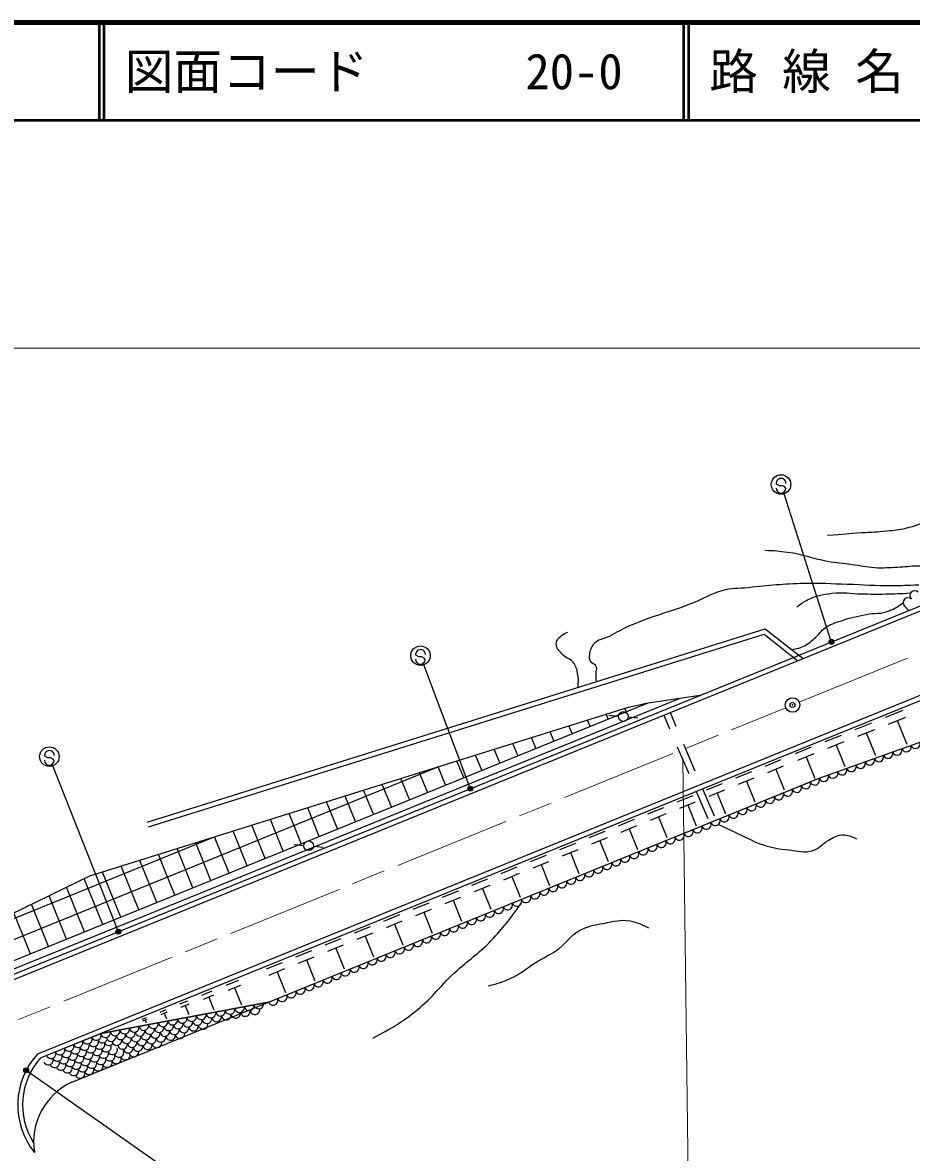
# Model space of a CAD drawing. Units: millimetres, scale not verified. Extents: x 40000 to 680000, y 20000 to 380000.
# Drawn here: x 109898 to 201138, y 264095 to 380000 of the extents above; entities that cross this region are included whole.
import ezdxf
from ezdxf.enums import TextEntityAlignment as Align

# ---------------------------------------------------------------- set-up
doc = ezdxf.new("R2010")
doc.units = ezdxf.units.MM
doc.header["$LTSCALE"] = 1000
doc.header["$PDMODE"] = 32
doc.header["$PDSIZE"] = 500
doc.linetypes.add('CHAIN', pattern=[18.5, 12, -1.5, 3.5, -1.5])
for name, color, linetype, lineweight in [('M-BGD', 7, 'Continuous', 25), ('M-BMK', 2, 'CHAIN', 13), ('M-BMK-SRVR', 3, 'Continuous', 25), ('M-STR-HTXT', 7, 'Continuous', 13), ('M-STR-STRC', 7, 'Continuous', 25), ('M-TTL', 2, 'Continuous', 140), ('M-TTL-LINE', 7, 'Continuous', 50)]:
    doc.layers.add(name, color=color, linetype=linetype, lineweight=lineweight)
doc.layers.add('M-TTL-TXT', color=7, linetype='Continuous')
doc.styles.add('ＭＳ ゴシック', font='')
doc.styles.get('ＭＳ ゴシック').set_extended_font_data('MS Gothic')

msp = doc.modelspace()

# ---------------------------------------------------------------- linework, layer by layer
at = {"layer": 'M-BGD'}
for p, q in [((187243, 314164), (218039, 326674)), ((187431, 313701), (218220, 326208)), ((200444, 320127), (200883, 319705)), ((190442, 306289), (221116, 318749)), ((122691, 297963), (186111, 317813)), ((186111, 317813), (190013, 314749)), ((190630, 305826), (219817, 317682)), ((122840, 297486), (186009, 317257)), ((186009, 317257), (189479, 314532)), ((94766, 276598), (187243, 314164)), ((94935, 276127), (187431, 313701)), ((94597, 277069), (177395, 310703)), ((174110, 310232), (179447, 310997)), ((94296, 277810), (174110, 310232)), ((116796, 292451), (172106, 309762)), ((171856, 309316), (171723, 309642)), ((172106, 309762), (174110, 310232)), ((173709, 310069), (173683, 310132)), ((198494, 308750), (200279, 309475)), ((168150, 307811), (167893, 308443)), ((170003, 308564), (169808, 309043)), ((170068, 308938), (171064, 308854)), ((172060, 308769), (173057, 308684)), ((175730, 308935), (176318, 307555)), ((176374, 309209), (176962, 307829)), ((198784, 308036), (200569, 308761)), ((199677, 308399), (200663, 305970)), ((164444, 306306), (164062, 307244)), ((166297, 307058), (165978, 307844)), ((195366, 307479), (197087, 308179)), ((195645, 306791), (197367, 307490)), ((111450, 274200), (190442, 306289)), ((160738, 304800), (160232, 306045)), ((162591, 305553), (162147, 306645)), ((177745, 305989), (178920, 303228)), ((191671, 302471), (204631, 307131)), ((192300, 306234), (193959, 306908)), ((192570, 305570), (194229, 306244)), ((196506, 307140), (197451, 304815)), ((111743, 273780), (190630, 305826)), ((157032, 303295), (156402, 304847)), ((158885, 304047), (158317, 305446)), ((177101, 305714), (178276, 302954)), ((189224, 305014), (190883, 305688)), ((189494, 304350), (191153, 305024)), ((193399, 305907), (194303, 303683)), ((155179, 302542), (154486, 304247)), ((186133, 303729), (187754, 304387)), ((186396, 303080), (188018, 303739)), ((190323, 304687), (191227, 302462)), ((93543, 279663), (152641, 303670)), ((135156, 279513), (191947, 302583)), ((151473, 301037), (150656, 303048)), ((153326, 301789), (152573, 303642)), ((183122, 302506), (184743, 303164)), ((183385, 301857), (185007, 302516)), ((187207, 303410), (188073, 301279)), ((114887, 271279), (191671, 302471)), ((147767, 299531), (146826, 301850)), ((149620, 300284), (148741, 302449)), ((179703, 301388), (180878, 298628)), ((180111, 301282), (181732, 301941)), ((184196, 302186), (185061, 300056)), ((144061, 298026), (142995, 300651)), ((145914, 298778), (144910, 301250)), ((177100, 300059), (178721, 300718)), ((179059, 301114), (180234, 298353)), ((180374, 300634), (181995, 301293)), ((181185, 300963), (182050, 298832)), ((140356, 296520), (139165, 299452)), ((142208, 297273), (141080, 300051)), ((174089, 298836), (175710, 299495)), ((177363, 299411), (178984, 300069)), ((178174, 299740), (179039, 297609)), ((136650, 295015), (135334, 298253)), ((138503, 295768), (137249, 298852)), ((171078, 297613), (172699, 298272)), ((174352, 298188), (175973, 298846)), ((175163, 298517), (176028, 296386)), ((132944, 293509), (131504, 297054)), ((134797, 294262), (133419, 297654)), ((168066, 296390), (169688, 297048)), ((171341, 296964), (172962, 297623)), ((172152, 297294), (173017, 295163)), ((92790, 281516), (129489, 296423)), ((129238, 292004), (127673, 295855)), ((131091, 292757), (129589, 296455)), ((137764, 295677), (138760, 295593)), ((165055, 295167), (166677, 295825)), ((168330, 295741), (169951, 296400)), ((169141, 296071), (170006, 293940)), ((125532, 290499), (123843, 294656)), ((127385, 291251), (125758, 295256)), ((139756, 295508), (140753, 295424)), ((162044, 293944), (163666, 294602)), ((165319, 294518), (166940, 295177)), ((166130, 294847), (166995, 292717)), ((121826, 288993), (120012, 293458)), ((123679, 289746), (121928, 294057)), ((159033, 292720), (160655, 293379)), ((162308, 293295), (163929, 293954)), ((163119, 293624), (163984, 291493)), ((93187, 280992), (116796, 292451)), ((118120, 287488), (116218, 292170)), ((119973, 288240), (118097, 292858)), ((156022, 291497), (157644, 292156)), ((159297, 292072), (160918, 292730)), ((160107, 292401), (160973, 290270)), ((116267, 286735), (114415, 291295)), ((153011, 290274), (154633, 290933)), ((156286, 290849), (157907, 291507)), ((157096, 291178), (157962, 289047)), ((114414, 285982), (112612, 290420)), ((153275, 289626), (154896, 290284)), ((154085, 289955), (154951, 287824)), ((110708, 284477), (109005, 288669)), ((112561, 285230), (110808, 289545)), ((150000, 289051), (151622, 289710)), ((150264, 288402), (151885, 289061)), ((151074, 288732), (151940, 286601)), ((146989, 287828), (148611, 288486)), ((147253, 287179), (148874, 287838)), ((148063, 287509), (148929, 285378)), ((143978, 286605), (145599, 287263)), ((144242, 285956), (145863, 286615)), ((145052, 286285), (145918, 284155)), ((140967, 285381), (142588, 286040)), ((141231, 284733), (142852, 285392)), ((137956, 284158), (139577, 284817)), ((138219, 283510), (139841, 284168)), ((142041, 285062), (142907, 282931)), ((134945, 282935), (136566, 283594)), ((135208, 282287), (136830, 282945)), ((139030, 283839), (139896, 281708)), ((130797, 281250), (132099, 281779)), ((136019, 282616), (136885, 280485)), ((128306, 280238), (129354, 280664)), ((131009, 280729), (132311, 281258)), ((131660, 280994), (132372, 279241)), ((117919, 276289), (135156, 279513)), ((135156, 279513), (117919, 276289)), ((126055, 279324), (126874, 279657)), ((128476, 279819), (129524, 280245)), ((129000, 280032), (129537, 278711)), ((124022, 278498), (124635, 278747)), ((124122, 278253), (124734, 278502)), ((124428, 278378), (124663, 277799)), ((126188, 278996), (127008, 279329)), ((126598, 279163), (126976, 278232)), ((122186, 277752), (122611, 277925)), ((122255, 277582), (122680, 277755)), ((122468, 277669), (122573, 277408)), ((111743, 273780), (117919, 276289))]:
    msp.add_line(p, q, dxfattribs=at)
for centre in [(171562, 308811), (139258, 295551)]:
    msp.add_circle(centre, 500, dxfattribs=at)
for centre, radius, start, end in [((201484, 321208), 500, 46.07539, 226.07539), ((200791, 320488), 500, 46.07539, 226.07539), ((201551, 306024), 500, 199.77914, 19.77914), ((197787, 304670), 500, 199.77914, 19.77914), ((198728, 305009), 500, 199.77914, 19.77914), ((199669, 305347), 500, 199.77914, 19.77914), ((200610, 305685), 500, 199.77914, 19.77914), ((194964, 303655), 500, 199.77914, 19.77914), ((195905, 303993), 500, 199.77914, 19.77914), ((196846, 304332), 500, 199.77914, 19.77914), ((192141, 302640), 500, 199.77914, 19.77914), ((193082, 302978), 500, 199.77914, 19.77914), ((194023, 303317), 500, 199.77914, 19.77914), ((189355, 301530), 500, 202.10806, 22.10806), ((190281, 301906), 500, 202.10806, 22.10806), ((191208, 302282), 500, 202.10806, 22.10806), ((185649, 300024), 500, 202.10806, 22.10806), ((186575, 300401), 500, 202.10806, 22.10806), ((187502, 300777), 500, 202.10806, 22.10806), ((188428, 301153), 500, 202.10806, 22.10806), ((182869, 298895), 500, 202.10806, 22.10806), ((183796, 299272), 500, 202.10806, 22.10806), ((184722, 299648), 500, 202.10806, 22.10806), ((180090, 297766), 500, 202.10806, 22.10806), ((181016, 298143), 500, 202.10806, 22.10806), ((181943, 298519), 500, 202.10806, 22.10806), ((177311, 296637), 500, 202.10806, 22.10806), ((178237, 297013), 500, 202.10806, 22.10806), ((179164, 297390), 500, 202.10806, 22.10806), ((174531, 295508), 500, 202.10806, 22.10806), ((175458, 295884), 500, 202.10806, 22.10806), ((176384, 296261), 500, 202.10806, 22.10806), ((171752, 294379), 500, 202.10806, 22.10806), ((172678, 294755), 500, 202.10806, 22.10806), ((173605, 295132), 500, 202.10806, 22.10806), ((168972, 293250), 500, 202.10806, 22.10806), ((169899, 293626), 500, 202.10806, 22.10806), ((170825, 294003), 500, 202.10806, 22.10806), ((166193, 292121), 500, 202.10806, 22.10806), ((167119, 292497), 500, 202.10806, 22.10806), ((168046, 292874), 500, 202.10806, 22.10806), ((163413, 290992), 500, 202.10806, 22.10806), ((164340, 291368), 500, 202.10806, 22.10806), ((165266, 291744), 500, 202.10806, 22.10806), ((160634, 289863), 500, 202.10806, 22.10806), ((161560, 290239), 500, 202.10806, 22.10806), ((162487, 290615), 500, 202.10806, 22.10806), ((157855, 288734), 500, 202.10806, 22.10806), ((158781, 289110), 500, 202.10806, 22.10806), ((159708, 289486), 500, 202.10806, 22.10806), ((155075, 287605), 500, 202.10806, 22.10806), ((156002, 287981), 500, 202.10806, 22.10806), ((156928, 288357), 500, 202.10806, 22.10806), ((151369, 286099), 500, 202.10806, 22.10806), ((152296, 286476), 500, 202.10806, 22.10806), ((153222, 286852), 500, 202.10806, 22.10806), ((154149, 287228), 500, 202.10806, 22.10806), ((148590, 284970), 500, 202.10806, 22.10806), ((149516, 285346), 500, 202.10806, 22.10806), ((150443, 285723), 500, 202.10806, 22.10806), ((145810, 283841), 500, 202.10806, 22.10806), ((146737, 284217), 500, 202.10806, 22.10806), ((147663, 284594), 500, 202.10806, 22.10806), ((143031, 282712), 500, 202.10806, 22.10806), ((143957, 283088), 500, 202.10806, 22.10806), ((144884, 283465), 500, 202.10806, 22.10806), ((140252, 281583), 500, 202.10806, 22.10806), ((141178, 281959), 500, 202.10806, 22.10806), ((142104, 282336), 500, 202.10806, 22.10806), ((137472, 280454), 500, 202.10806, 22.10806), ((138399, 280830), 500, 202.10806, 22.10806), ((139325, 281207), 500, 202.10806, 22.10806), ((134137, 279322), 500, 190.59532, 10.59532), ((135619, 279701), 500, 202.10806, 22.10806), ((136546, 280077), 500, 202.10806, 22.10806), ((128240, 278219), 500, 190.59532, 10.59532), ((129223, 278403), 500, 190.59532, 10.59532), ((130205, 278587), 500, 190.59532, 10.59532), ((130789, 278187), 500, 190.59532, 10.59532), ((131188, 278771), 500, 190.59532, 10.59532), ((131772, 278371), 500, 190.59532, 10.59532), ((132171, 278955), 500, 190.59532, 10.59532), ((132755, 278555), 500, 190.59532, 10.59532), ((133154, 279139), 500, 190.59532, 10.59532), ((133738, 278739), 500, 190.59532, 10.59532), ((121359, 276932), 500, 190.59532, 10.59532), ((122342, 277116), 500, 190.59532, 10.59532), ((123325, 277300), 500, 190.59532, 10.59532), ((124308, 277484), 500, 190.59532, 10.59532), ((124891, 277084), 500, 190.59532, 10.59532), ((125291, 277668), 500, 190.59532, 10.59532), ((125874, 277268), 500, 190.59532, 10.59532), ((126274, 277851), 500, 190.59532, 10.59532), ((126857, 277452), 500, 190.59532, 10.59532), ((127257, 278035), 500, 190.59532, 10.59532), ((127440, 277052), 500, 190.59532, 10.59532), ((127840, 277636), 500, 190.59532, 10.59532), ((128423, 277236), 500, 190.59532, 10.59532), ((128823, 277820), 500, 190.59532, 10.59532), ((129806, 278004), 500, 190.59532, 10.59532), ((116529, 275724), 500, 202.10806, 22.10806), ((117455, 276100), 500, 202.10806, 22.10806), ((118410, 276380), 500, 190.59532, 10.59532), ((118993, 275981), 500, 190.59532, 10.59532), ((119393, 276564), 500, 190.59532, 10.59532), ((119976, 276165), 500, 190.59532, 10.59532), ((120376, 276748), 500, 190.59532, 10.59532), ((120560, 275765), 500, 190.59532, 10.59532), ((120959, 276349), 500, 190.59532, 10.59532), ((121543, 275949), 500, 190.59532, 10.59532), ((121942, 276533), 500, 190.59532, 10.59532), ((122526, 276133), 500, 190.59532, 10.59532), ((122925, 276716), 500, 190.59532, 10.59532), ((123509, 276317), 500, 190.59532, 10.59532), ((123908, 276900), 500, 190.59532, 10.59532), ((124092, 275917), 500, 190.59532, 10.59532), ((124492, 276501), 500, 190.59532, 10.59532), ((125075, 276101), 500, 190.59532, 10.59532), ((125475, 276685), 500, 190.59532, 10.59532), ((126058, 276285), 500, 190.59532, 10.59532), ((126458, 276868), 500, 190.59532, 10.59532), ((113749, 274595), 500, 202.10806, 22.10806), ((114676, 274971), 500, 202.10806, 22.10806), ((115327, 274696), 500, 202.10806, 22.10806), ((115602, 275348), 500, 202.10806, 22.10806), ((116254, 275073), 500, 202.10806, 22.10806), ((116905, 274798), 500, 202.10806, 22.10806), ((117180, 275449), 500, 202.10806, 22.10806), ((117557, 274522), 500, 202.10806, 22.10806), ((117832, 275174), 500, 202.10806, 22.10806), ((118107, 275825), 500, 202.10806, 344.14777), ((118483, 274899), 500, 202.10806, 22.10806), ((118758, 275550), 500, 202.10806, 326.62225), ((119135, 274624), 500, 202.10806, 22.10806), ((119579, 275571), 500, 190.59532, 10.59532), ((120160, 275182), 500, 190.59532, 10.59532), ((120742, 274793), 500, 190.59532, 10.59532), ((121143, 275366), 500, 190.59532, 10.59532), ((121727, 274966), 500, 190.59532, 10.59532), ((122126, 275550), 500, 190.59532, 10.59532), ((122710, 275150), 500, 190.59532, 10.59532), ((123109, 275733), 500, 190.59532, 10.59532), ((123693, 275334), 500, 190.59532, 10.59532), ((117141, 268952), 7742, 137.31821, 218.8511), ((117141, 268952), 7242, 138.18877, 212.46987), ((112548, 273567), 500, 202.10806, 22.10806), ((112823, 274219), 500, 202.10806, 22.10806), ((113474, 273944), 500, 202.10806, 22.10806), ((114126, 273668), 500, 202.10806, 22.10806), ((114401, 274320), 500, 202.10806, 22.10806), ((114777, 273393), 500, 202.10806, 22.10806), ((115052, 274045), 500, 202.10806, 22.10806), ((115704, 273770), 500, 202.10806, 22.10806), ((115979, 274421), 500, 202.10806, 22.10806), ((116355, 273495), 500, 202.10806, 22.10806), ((116630, 274146), 500, 202.10806, 22.10806), ((117282, 273871), 500, 202.10806, 22.10806), ((117933, 273596), 500, 202.10806, 22.10806), ((118208, 274247), 500, 202.10806, 22.10806), ((118859, 273972), 500, 202.10806, 22.10806), ((119511, 273697), 500, 202.10806, 22.10806), ((119786, 274349), 500, 202.10806, 22.10806), ((120437, 274074), 500, 202.10806, 22.10806), ((121323, 274404), 500, 190.59532, 10.59532), ((113199, 273292), 500, 202.10806, 22.10806), ((113851, 273017), 500, 202.10806, 22.10806), ((114502, 272742), 500, 202.10806, 22.10806), ((115154, 272467), 500, 202.10806, 22.10806), ((115429, 273118), 500, 202.10806, 22.10806), ((115805, 272192), 500, 202.10806, 22.10806), ((116080, 272843), 500, 202.10806, 22.10806), ((116731, 272568), 500, 202.10806, 22.10806), ((117007, 273220), 500, 202.10806, 22.10806), ((117658, 272945), 500, 202.10806, 22.10806), ((118584, 273321), 500, 202.10806, 22.10806), ((117841, 265143), 6811, 115.70693, 188.84798)]:
    msp.add_arc(centre, radius, start, end, dxfattribs=at)
for points, knots in [([(192508, 327424), (194222, 327547), (194653, 327579), (196028, 327674), (197047, 327744), (197622, 327741), (198638, 327850), (199390, 327931), (199813, 327978), (200552, 328134), (201576, 328351), (202097, 328695), (203128, 328870), (204259, 329062), (204916, 328982), (206063, 328993), (207117, 329003), (207707, 328938), (208761, 328935), (209779, 328932), (210111, 328940), (211366, 328972)], [0, 0, 0, 0, 1, 1, 1, 2, 2, 2, 3, 3, 3, 4, 4, 4, 5, 5, 5, 6, 6, 6, 7, 7, 7, 7]), ([(203823, 324201), (202862, 324249), (202587, 324262), (201795, 324245), (200974, 324227), (200518, 324139), (199697, 324104), (198789, 324064), (198277, 324010), (197369, 324061), (196455, 324112), (195956, 324267), (195049, 324390), (194053, 324525), (193485, 324542), (192497, 324724), (190891, 325021), (190041, 325448), (188421, 325650), (187517, 325763), (187185, 325800), (186098, 325840)], [0, 0, 0, 0, 1, 1, 1, 2, 2, 2, 3, 3, 3, 4, 4, 4, 5, 5, 5, 6, 6, 6, 7, 7, 7, 7]), ([(168809, 312397), (168772, 312784), (168756, 312903), (168767, 313228), (168776, 313483), (168898, 313633), (168828, 313878), (168732, 314212), (168317, 314174), (168190, 314497), (168095, 314736), (168079, 314895), (168111, 315150), (168168, 315613), (168269, 315889), (168553, 316258), (168980, 316812), (169531, 316742), (170153, 317061), (170964, 317477), (171387, 317775), (172224, 318134), (174731, 319208), (176248, 319520), (178792, 320505), (179945, 320952), (180509, 321427), (181704, 321746), (182715, 322015), (183322, 321963), (184364, 322061), (186627, 322272), (187895, 322456), (190168, 322494), (191876, 322522), (192833, 322447), (194541, 322400), (196340, 322350), (197346, 322234), (199146, 322254), (200218, 322265), (200579, 322271), (201891, 322337)], [0, 0, 0, 0, 1, 1, 1, 2, 2, 2, 3, 3, 3, 4, 4, 4, 5, 5, 5, 6, 6, 6, 7, 7, 7, 8, 8, 8, 9, 9, 9, 10, 10, 10, 11, 11, 11, 12, 12, 12, 13, 13, 13, 14, 14, 14, 14]), ([(189370, 320044), (189818, 320411), (190009, 320522), (190456, 320766), (191355, 321255), (191971, 321314), (192985, 321456), (194155, 321620), (194827, 321406), (196008, 321391), (196990, 321378), (197540, 321364), (198522, 321383), (199519, 321402), (199847, 321421), (201072, 321491)], [0, 0, 0, 0, 1, 1, 1, 2, 2, 2, 3, 3, 3, 4, 4, 4, 5, 5, 5, 5]), ([(188816, 315688), (189424, 315786), (189677, 315827), (190169, 316071), (190668, 316318), (190883, 316568), (191304, 316931), (191704, 317275), (191827, 317581), (192256, 317888), (192845, 318308), (193265, 318403), (193948, 318642), (194926, 318985), (195506, 319079), (196522, 319285), (197426, 319469), (198005, 319297), (198857, 319654), (199458, 319905), (199713, 320062), (200291, 320505)], [0, 0, 0, 0, 1, 1, 1, 2, 2, 2, 3, 3, 3, 4, 4, 4, 5, 5, 5, 6, 6, 6, 7, 7, 7, 7]), ([(166913, 311804), (166965, 312369), (166987, 312590), (166902, 313082), (166820, 313558), (166775, 313851), (166509, 314254), (166172, 314763), (165676, 314753), (165273, 315212), (164987, 315537), (164748, 315726), (164688, 316155), (164629, 316582), (164891, 316843), (165221, 317121), (165445, 317310), (165585, 317380), (165880, 317479)], [0, 0, 0, 0, 1, 1, 1, 2, 2, 2, 3, 3, 3, 4, 4, 4, 5, 5, 5, 6, 6, 6, 6]), ([(181327, 297750), (182276, 297291), (182524, 297173), (183298, 296816), (184334, 296338), (184885, 295989), (185971, 295634), (186931, 295321), (187502, 295228), (188508, 295130), (189498, 295034), (190105, 294779), (191055, 295075), (191737, 295288), (191946, 295753), (192576, 296092), (193107, 296377), (193410, 296627), (194012, 296660), (194614, 296693), (194937, 296533), (195502, 296253)], [0, 0, 0, 0, 1, 1, 1, 2, 2, 2, 3, 3, 3, 4, 4, 4, 5, 5, 5, 6, 6, 6, 7, 7, 7, 7]), ([(145859, 275815), (147845, 276873), (148505, 277259), (150037, 278422), (151866, 279812), (152560, 280970), (154248, 282529), (155678, 283850), (156645, 284414), (157991, 285820), (159327, 287216), (159758, 287813), (161096, 289671)], [0, 0, 0, 0, 1, 1, 1, 2, 2, 2, 3, 3, 3, 4, 4, 4, 4]), ([(157741, 281179), (158793, 281453), (159155, 281567), (160006, 281955), (161063, 282436), (161525, 282942), (162514, 283549), (163455, 284128), (164054, 284342), (164943, 284996), (165811, 285634), (166066, 286300), (167006, 286825), (167920, 287335), (168542, 287407), (169571, 287594), (170614, 287784), (171234, 288040), (172275, 287836), (173038, 287686), (173389, 287536), (174133, 287121)], [0, 0, 0, 0, 1, 1, 1, 2, 2, 2, 3, 3, 3, 4, 4, 4, 5, 5, 5, 6, 6, 6, 7, 7, 7, 7])]:
    msp.add_open_spline(points, degree=3, knots=knots, dxfattribs=at)
at = {"layer": 'M-BMK'}
for p, q in [((189631, 310277), (219669, 322479)), ((96984, 272641), (188242, 309712))]:
    msp.add_line(p, q, dxfattribs=at)
at = {"layer": 'M-BMK-SRVR'}
msp.add_circle((188936, 309995), 750, dxfattribs=at)
msp.add_point((188936, 309995), dxfattribs=at)
at = {"layer": 'M-STR-HTXT'}
for p, q in [((94766, 346598), (557078, 346598)), ((178240, 260369), (177688, 304334))]:
    msp.add_line(p, q, dxfattribs=at)
at = {"layer": 'M-STR-STRC'}
for p, q in [((187357, 332629), (187260, 332749)), ((187598, 332485), (187357, 332629)), ((187899, 332476), (187598, 332485)), ((188142, 332359), (187899, 332476)), ((192882, 316616), (188061, 331657)), ((188245, 332220), (188142, 332359)), ((150342, 315075), (150245, 315195)), ((150584, 314930), (150342, 315075)), ((150884, 314921), (150584, 314930)), ((151127, 314804), (150884, 314921)), ((155806, 301555), (151092, 314119)), ((151230, 314666), (151127, 314804)), ((112252, 304716), (112155, 304836)), ((112494, 304571), (112252, 304716)), ((112794, 304562), (112494, 304571)), ((113037, 304445), (112794, 304562)), ((119679, 286880), (113018, 303766)), ((113140, 304307), (113037, 304445)), ((110268, 272515), (127507, 260416))]:
    msp.add_line(p, q, dxfattribs=at)
for centre, radius in [((187756, 332610), 1000), ((192928, 316473), 150), ((192928, 316473), 120), ((192928, 316473), 90), ((192928, 316473), 60), ((192928, 316473), 30), ((150741, 315055), 1000), ((112651, 304696), 1000), ((155859, 301415), 150), ((155859, 301415), 120), ((155859, 301415), 90), ((155859, 301415), 60), ((155859, 301415), 30), ((119734, 286740), 150), ((119734, 286740), 120), ((119734, 286740), 90), ((119734, 286740), 60), ((119734, 286740), 30), ((110268, 272515), 150), ((110268, 272515), 120), ((110268, 272515), 90), ((110268, 272515), 60), ((110268, 272515), 30)]:
    msp.add_circle(centre, radius, dxfattribs=at)
for centre, start, end in [((187759, 332735), 358.31914, 178.31914), ((187745, 332235), 178.31914, 358.31914), ((150745, 315180), 358.31914, 178.31914), ((150730, 314680), 178.31914, 358.31914), ((112655, 304821), 358.31914, 178.31914), ((112640, 304321), 178.31914, 358.31914)]:
    msp.add_arc(centre, 500, start, end, dxfattribs=at)
for p in [(192928, 316473), (155859, 301415), (119734, 286740), (110268, 272515)]:
    msp.add_point(p, dxfattribs=at)
at = {"layer": 'M-TTL'}
msp.add_line((680000, 380000), (40000, 380000), dxfattribs=at)
at = {"layer": 'M-TTL-LINE'}
for p, q in [((117750, 380000), (117750, 370000)), ((118250, 380000), (118250, 370000)), ((177750, 380000), (177750, 370000)), ((178250, 380000), (178250, 370000)), ((40000, 370000), (680000, 370000))]:
    msp.add_line(p, q, dxfattribs=at)

# ---------------------------------------------------------------- texts
at = {"layer": 'M-TTL-TXT', "style": 'ＭＳ ゴシック'}
for s, p in [('図面コード', (120380, 375000)), ('20-0', (161521, 375000)), ('路 線 名', (180380, 375000))]:
    msp.add_text(s, height=3666, dxfattribs=at).set_placement(p, align=Align.MIDDLE_LEFT)

doc.saveas('drawing.dxf')
